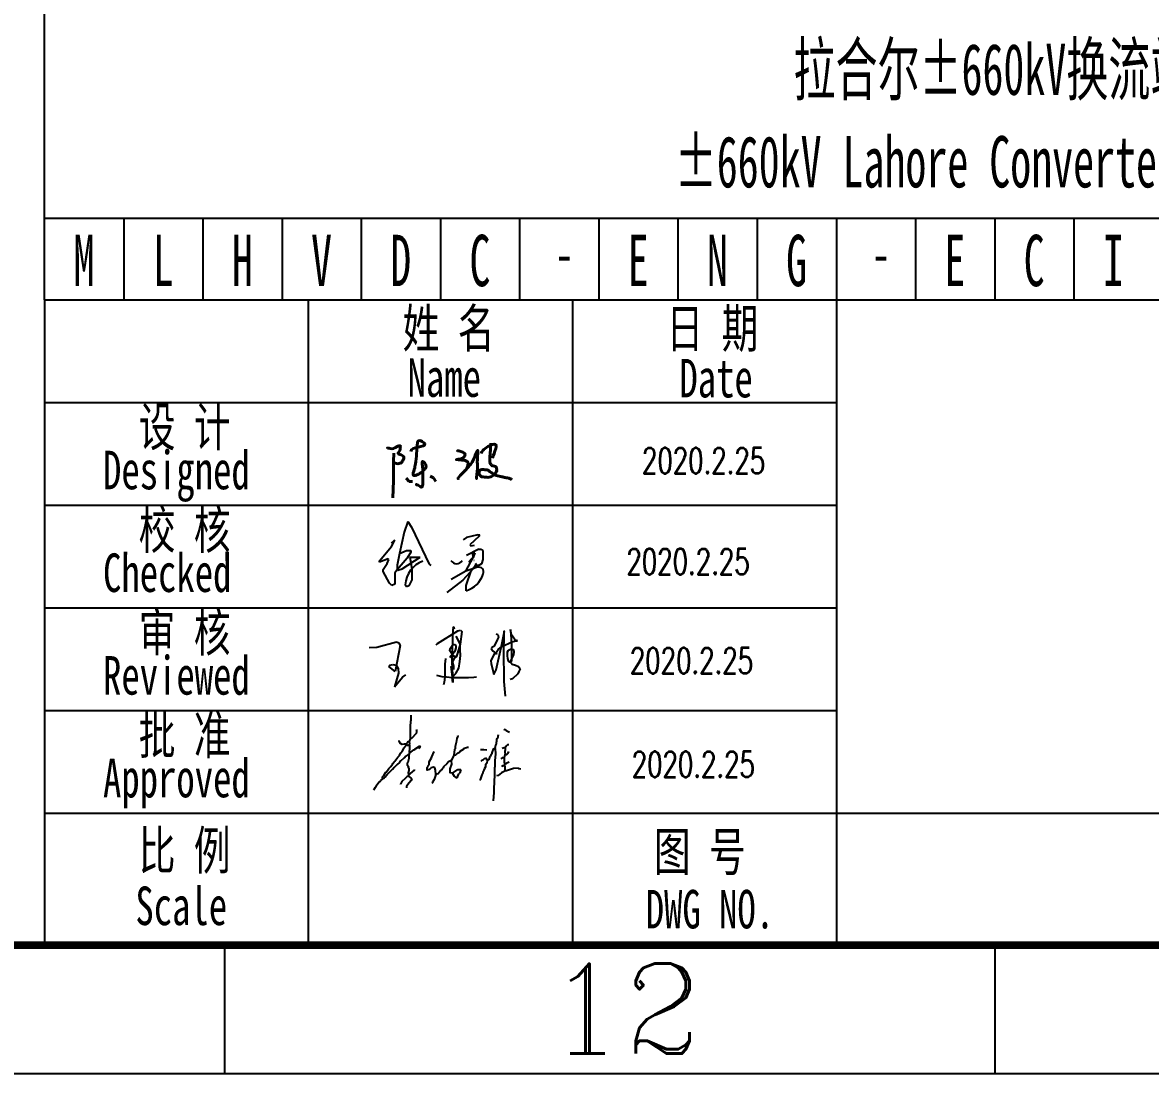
# Model space of a CAD drawing. Header units: millimetres. Extents: x 0 to 841, y 0 to 594.
# Drawn here: x 644.3 to 732.1, y 0 to 81.9 of the extents above; entities that cross this region are included whole.
import ezdxf
from ezdxf.enums import TextEntityAlignment as Align

# ---------------------------------------------------------------- set-up
doc = ezdxf.new("R2010")
doc.units = ezdxf.units.MM
for name, color, linetype in [('GPDRAW', 1, 'Continuous'), ('LAYER0', 7, 'Continuous'), ('sign', 7, 'Continuous')]:
    doc.layers.add(name, color=color, linetype=linetype)
doc.styles.add('ECL', font='SIMFANG_2312.TTF', dxfattribs={"width": 0.7, "height": 3})
doc.styles.add('elec', font='romans.shx', dxfattribs={"width": 0.7, "bigfont": 'hzdx1.shx'})
doc.styles.add('LXL', font='SIMFANG_2312.TTF', dxfattribs={"width": 0.7, "height": 3})
doc.styles.add('ROMANC', font='romanc')

# ---------------------------------------------------------------- blocks, each defined once
blk = doc.blocks.new('*U3')
at = {"linetype": 'Continuous'}
for p, q in [((4.79, 6.199), (4.761, 5.763)), ((4.819, 6.257), (4.79, 6.199)), ((4.805, 6.679), (4.819, 6.257)), ((4.761, 5.763), (4.761, 4.847)), ((11.447, 4.455), (11.398, 4.341)), ((11.495, 4.632), (11.447, 4.568)), ((11.447, 4.568), (11.447, 4.455)), ((11.495, 4.81), (11.576, 4.875)), ((11.495, 4.794), (11.495, 4.632)), ((11.576, 4.875), (11.641, 5.182)), ((11.398, 4.341), (11.35, 4.083)), ((11.35, 4.083), (11.382, 4.067)), ((11.398, 3.631), (11.35, 3.146)), ((11.382, 4.067), (11.398, 3.631)), ((11.366, 2.645), (11.334, 2.596)), ((11.35, 3.146), (11.366, 2.645)), ((8.047, 2.158), (8.482, 2.448)), ((8.482, 2.448), (8.695, 2.448)), ((8.637, 2.176), (8.579, 2.138)), ((8.695, 2.448), (8.637, 2.176)), ((11.334, 2.015), (11.269, 0.932)), ((11.334, 2.596), (11.334, 2.015)), ((2.027, 1.037), (1.911, 0.833)), ((2.071, 1.066), (2.027, 1.037)), ((2.085, 1.124), (2.071, 1.066)), ((2.347, 1.444), (2.085, 1.124)), ((2.405, 1.488), (2.347, 1.444)), ((2.449, 1.575), (2.405, 1.488)), ((2.594, 1.72), (2.449, 1.575)), ((11.269, 0.932), (11.285, 0.642)), ((11.285, 0.642), (11.221, 0.011))]:
    blk.add_line(p, q, dxfattribs=at)
for points in [[(4.761, 4.847), (4.892, 4.89), (5.241, 5.283), (5.285, 5.37), (5.285, 5.472), (5.241, 5.559)], [(12.061, 5.585), (12.125, 5.569), (12.238, 5.472), (12.497, 5.343)], [(4.456, 4.41), (4.281, 4.425), (4.136, 4.396), (4.005, 4.469), (3.903, 4.643), (3.903, 4.701)], [(4.717, 4.643), (4.543, 4.585), (4.514, 4.556), (4.499, 4.454), (4.456, 4.41)], [(4.456, 4.41), (4.456, 4.381)], [(4.761, 4.847), (4.717, 4.643)], [(4.717, 4.338), (4.717, 4.396), (4.747, 4.439), (4.717, 4.643)], [(8.443, 5.085), (8.463, 5.046), (8.385, 4.871), (8.346, 4.542), (8.269, 4.232), (8.269, 4.057), (8.211, 3.999), (8.152, 3.553)], [(2.594, 1.72), (2.609, 1.866), (2.711, 1.982), (2.871, 2.229), (2.929, 2.273), (2.958, 2.346), (3.002, 2.375), (3.103, 2.52), (3.263, 2.665), (3.38, 2.869), (3.423, 2.898), (3.511, 3.043), (3.569, 3.087), (3.787, 3.392), (3.918, 3.538), (4.005, 3.712), (4.034, 3.712), (4.034, 3.741), (4.165, 3.901), (4.296, 4.134), (4.354, 4.178), (4.354, 4.221), (4.412, 4.279), (4.456, 4.381)], [(4.645, 3.582), (4.572, 3.582), (4.427, 3.48), (4.31, 3.349), (4.281, 3.349), (4.019, 3.087), (3.961, 3.058), (3.918, 2.985), (3.743, 2.84), (3.481, 2.564), (3.452, 2.564), (3.409, 2.476), (3.38, 2.476), (2.943, 2.026), (2.943, 1.997), (2.827, 1.895), (2.813, 1.851), (2.783, 1.851), (2.711, 1.778), (2.711, 1.749), (2.594, 1.72)], [(4.456, 4.381), (4.528, 4.352), (4.717, 4.338)], [(4.645, 3.582), (4.645, 3.305), (4.587, 2.985), (4.514, 2.927), (4.528, 2.811), (4.63, 2.68), (4.616, 2.636), (4.659, 2.505), (4.659, 2.36), (4.616, 2.186), (4.63, 2.069)], [(4.703, 3.756), (4.645, 3.582)], [(4.717, 4.338), (4.717, 4.032), (4.688, 3.843), (4.703, 3.756)], [(4.703, 3.756), (4.819, 3.8), (4.95, 3.887), (5.037, 3.974), (5.154, 4.032), (5.183, 4.076), (5.212, 4.076), (5.401, 4.221), (5.444, 4.221)], [(5.517, 4.178), (5.488, 4.12), (5.401, 4.061)], [(5.444, 4.221), (5.459, 4.25), (5.561, 4.265)], [(5.517, 4.178), (5.459, 4.192), (5.444, 4.221)], [(5.561, 4.265), (5.517, 4.178)], [(5.561, 4.265), (5.59, 4.294)], [(6.756, 2.041), (6.737, 2.39), (6.679, 2.564), (6.582, 2.622), (6.407, 2.564), (6.272, 2.448), (6.097, 2.39), (6.097, 2.603), (6.136, 2.642), (6.155, 2.758), (6.233, 2.855), (6.252, 3.029), (6.427, 3.34), (6.446, 3.437), (6.64, 3.844)], [(8.152, 3.553), (7.958, 3.126)], [(8.152, 3.553), (8.327, 3.592), (8.443, 3.708), (8.598, 3.786), (8.656, 3.863), (8.908, 4.018), (8.967, 4.096)], [(8.967, 4.096), (9.161, 4.154), (9.199, 4.193), (9.296, 4.193)], [(10.736, 3.937), (10.493, 3.986), (10.251, 3.97)], [(11.35, 4.083), (11.237, 4.018), (11.14, 3.808), (11.091, 3.631), (11.043, 3.598), (11.01, 3.469), (10.978, 3.453), (10.881, 3.21), (10.752, 3.146)], [(12.158, 4.148), (11.931, 4.067)], [(12.141, 3.582), (12.077, 3.356)], [(12.158, 4.148), (12.158, 3.97), (12.125, 3.841), (12.125, 3.744), (12.158, 3.679), (12.141, 3.582)], [(12.141, 3.582), (12.287, 3.614), (12.384, 3.711), (12.432, 3.841)], [(12.448, 4.374), (12.351, 4.358), (12.255, 4.293), (12.222, 4.212), (12.158, 4.148)], [(7.958, 3.126), (7.9, 3.126), (7.745, 3.049), (7.609, 2.874), (7.357, 2.642), (7.338, 2.584), (7.241, 2.506), (7.222, 2.448), (7.125, 2.37), (7.105, 2.312), (6.931, 2.118), (6.756, 2.041)], [(7.958, 3.126), (7.978, 2.855), (7.862, 2.506), (7.862, 2.215), (8.036, 2.176), (8.191, 1.924), (8.346, 1.789)], [(10.752, 3.146), (10.72, 2.936), (10.639, 2.807), (10.639, 2.661), (10.542, 2.532), (10.51, 2.386), (10.429, 2.241), (10.429, 2.176), (10.348, 2.015), (10.235, 1.708), (10.251, 1.659), (10.17, 1.595)], [(10.752, 3.146), (10.72, 3.178), (10.704, 3.291), (10.639, 3.307), (10.526, 3.275), (10.413, 3.162), (10.348, 3.146), (10.267, 3.065)], [(12.077, 3.356), (11.915, 3.34), (11.834, 3.275)], [(12.093, 2.742), (11.964, 2.726), (11.899, 2.661)], [(12.077, 3.356), (12.093, 3.033), (12.109, 2.92), (12.141, 2.887)], [(12.141, 2.887), (12.093, 2.742)], [(12.093, 2.742), (12.125, 2.71), (12.141, 2.419), (12.174, 2.37)], [(12.141, 2.887), (12.271, 2.92), (12.287, 2.952), (12.481, 3.033)], [(4.63, 1.953), (4.601, 1.924), (4.528, 1.909), (4.398, 1.778), (4.383, 1.735), (4.121, 1.502), (4.005, 1.313), (4.019, 1.299)], [(4.63, 1.953), (4.674, 1.924), (4.688, 1.88), (4.848, 1.764), (4.877, 1.691), (4.819, 1.56), (4.572, 1.284), (4.485, 1.11), (4.47, 1.008)], [(4.63, 2.069), (4.79, 2.127), (5.11, 2.404), (5.125, 2.447)], [(4.63, 2.069), (4.63, 1.953)], [(6.756, 2.041), (6.64, 1.672), (6.504, 1.459), (6.504, 1.401), (6.446, 1.362)], [(8.346, 1.789), (8.463, 1.866), (8.482, 1.963), (8.579, 2.138)], [(12.174, 2.37), (12.141, 2.306), (11.867, 2.176), (11.608, 1.983), (11.495, 1.95)], [(12.174, 2.37), (12.271, 2.37), (12.804, 2.548), (13.159, 2.564), (13.208, 2.532), (13.386, 2.5)]]:
    blk.add_lwpolyline(points, dxfattribs=at)
at = {"style": 'elec', "width": 0.7}
blk.add_text('    2020.2.25', height=2, dxfattribs=at).set_placement((17.84, 1.848))
blk = doc.blocks.new('*U4')
at = {"lineweight": 40}
for p, q in [((3.48, 3.086), (3.454, 2.448)), ((3.454, 2.448), (3.454, 0.941)), ((3.454, 0.941), (3.4, -0.402)), ((4.436, 1.133), (4.688, 0.883)), ((4.688, 0.883), (4.942, 0.873)), ((6.326, 1.289), (6.587, 1.163)), ((6.586, 1.162), (6.761, 0.887))]:
    blk.add_line(p, q, dxfattribs=at)
for points, start_tangent, end_tangent in [([(2.988, 3.462), (3.208, 3.454), (3.633, 3.54), (3.866, 3.654), (3.978, 3.667), (3.988, 3.501), (3.864, 3.149), (3.824, 3.091), (4.057, 2.947), (4.207, 2.867), (4.253, 2.821), (4.278, 2.722), (4.25, 2.613), (4.195, 2.53), (4.14, 2.448), (4.058, 2.339), (3.976, 2.311), (3.893, 2.284), (3.701, 2.284), (3.592, 2.311)], (-0.472048, 0.881573), (0.89462, -0.446827)), ([(4.82, 3.219), (5.907, 3.805), (5.411, 4.053), (5.31, 3.741), (5.246, 2.851), (5.133, 2.055), (5.081, 1.826), (5.013, 1.356), (5.378, 1.435), (5.613, 1.591), (5.887, 1.837), (5.997, 2.029), (5.722, 2.44), (5.714, 2.104), (5.75, 1.728), (5.75, 1.508), (5.751, 1.169), (5.757, 0.948), (5.742, 0.73), (5.677, 0.45), (5.471, 0.543), (5.256, 0.659)], (-0.112609, 0.993639), (1, 0)), ([(8.442, 3.218), (8.853, 3.164), (9.036, 2.973), (8.771, 2.67), (8.366, 2.592), (8.789, 2.549), (9.032, 2.51), (9.247, 2.388), (8.92, 1.755)], (-0.470008, 0.882662), (-0.4476, 0.894234))]:
    blk.add_spline(points, degree=3, dxfattribs=dict(at, start_tangent=start_tangent, end_tangent=end_tangent))
at = {"lineweight": 40, "start_tangent": (-0.457934, 0.888986)}
blk.add_spline([(11.049, 3.865), (10.966, 2.715), (11.018, 2.259), (11.17, 2.109), (11.307, 2.082), (11.472, 1.972), (11.499, 1.807), (11.499, 1.67), (11.507, 1.707), (11.417, 1.561), (11.28, 1.424), (11.143, 1.287), (11.005, 1.232), (10.813, 1.204), (10.457, 1.232), (10.237, 1.314), (10.112, 1.468), (10.127, 1.424), (10.127, 1.588), (10.155, 1.725), (10.347, 1.807), (10.655, 1.794), (10.841, 1.753), (10.95, 1.67), (11.17, 1.506), (11.472, 1.341), (11.691, 1.287), (11.966, 1.232), (12.24, 1.177), (12.432, 1.15), (12.569, 1.095), (12.68, 1.018)], degree=3, dxfattribs=at)
at = {"lineweight": 40}
for points, knots in [([(10.28, 3.068), (10.298, 3.113), (10.387, 3.281), (10.731, 3.56), (11.055, 3.746), (11.381, 3.816), (11.485, 3.643), (11.362, 3.263), (11.255, 2.945), (11.173, 2.704)], [6.417144, 6.417144, 6.417144, 6.417144, 6.574551, 7.034032, 7.556844, 7.738735, 7.832352, 8.0674, 8.806209, 8.806209, 8.806209, 8.806209]), ([(8.566, 1.141), (8.271, 0.965), (9.442, 2.136), (9.662, 2.44), (10.12, 3.698), (9.953, 2.475), (10.034, 1.991), (9.91, 1.102), (9.946, 1.107), (9.952, 1.115)], [0, 0, 0, 0, 0.977504, 1.856108, 2.483486, 3.15885, 3.807757, 4.562282, 4.671504, 4.671504, 4.671504, 4.671504])]:
    blk.add_open_spline(points, degree=3, knots=knots, dxfattribs=at)
at = {"style": 'elec', "width": 0.7}
blk.add_text('    2020.2.25', height=2, dxfattribs=at).set_placement((18.64, 1.506))
blk = doc.blocks.new('*HATCH106')
for p, q in [((808.5, 929.5), (811.7, 926.3)), ((808.5, 926.5), (810.4, 923.9))]:
    blk.add_line(p, q)
blk = doc.blocks.new('*HATCH45')
for p, q in [((808.5, 929.5), (811.7, 926.3)), ((808.5, 926.5), (810.4, 923.9))]:
    blk.add_line(p, q)
blk = doc.blocks.new('*U7')
at = {"layer": 'LAYER0'}
for p, q in [((4.587, 5.765), (4.297, 4.925)), ((4.587, 5.765), (4.297, 4.925)), ((4.587, 5.765), (4.857, 5.325)), ((4.587, 5.765), (4.857, 5.325)), ((4.857, 5.325), (6.237, 2.445)), ((4.857, 5.325), (6.237, 2.445)), ((4.297, 4.925), (3.921, 3.267)), ((4.297, 4.925), (3.921, 3.267)), ((9.157, 4.525), (8.877, 4.345)), ((9.157, 4.525), (8.877, 4.345)), ((10.032, 4.727), (9.157, 4.525)), ((10.032, 4.727), (9.157, 4.525)), ((10.135, 4.625), (9.417, 3.945)), ((10.135, 4.625), (9.417, 3.945)), ((10.032, 4.727), (10.197, 4.727)), ((10.032, 4.727), (10.135, 4.625)), ((10.032, 4.727), (10.197, 4.727)), ((10.032, 4.727), (10.135, 4.625)), ((10.135, 4.727), (10.135, 4.625)), ((10.135, 4.727), (10.135, 4.625)), ((2.364, 2.71), (3.317, 3.825)), ((2.364, 2.71), (3.317, 3.825)), ((3.557, 4.305), (3.277, 4.085)), ((3.557, 4.305), (3.277, 4.085)), ((3.317, 3.825), (3.557, 4.305)), ((3.317, 3.825), (3.557, 4.305)), ((3.471, 4.133), (3.421, 4.198)), ((3.471, 4.133), (3.421, 4.198)), ((10.097, 3.605), (9.137, 3.125)), ((10.097, 3.605), (9.137, 3.125)), ((9.417, 3.945), (9.477, 3.865)), ((9.417, 3.945), (9.477, 3.865)), ((9.477, 3.865), (9.777, 3.925)), ((9.477, 3.865), (9.777, 3.925)), ((10.097, 3.605), (10.277, 3.605)), ((10.097, 3.605), (10.277, 3.605)), ((10.277, 3.605), (10.427, 3.505)), ((10.277, 3.605), (10.427, 3.505)), ((3.057, 2.845), (2.364, 2.6)), ((3.057, 2.845), (2.364, 2.6)), ((2.364, 2.6), (2.364, 2.71)), ((2.364, 2.6), (2.364, 2.71)), ((2.977, 2.485), (3.097, 2.805)), ((2.977, 2.485), (3.097, 2.805)), ((3.097, 2.805), (3.057, 2.845)), ((3.097, 2.805), (3.057, 2.845)), ((3.921, 3.267), (3.738, 2.365)), ((3.921, 3.267), (3.738, 2.365)), ((4.537, 2.905), (3.738, 1.989)), ((4.537, 2.905), (3.738, 1.989)), ((3.921, 3.267), (4.464, 3.505)), ((3.921, 3.267), (4.464, 3.505)), ((4.137, 2.085), (5.551, 2.999)), ((4.137, 2.085), (5.551, 2.999)), ((4.464, 3.505), (4.808, 3.505)), ((4.464, 3.505), (4.808, 3.505)), ((4.808, 3.364), (4.537, 2.905)), ((4.808, 3.364), (4.537, 2.905)), ((4.733, 2.999), (5.551, 2.999)), ((4.733, 2.999), (4.882, 2.083)), ((4.733, 2.999), (5.551, 2.999)), ((4.733, 2.999), (4.882, 2.083)), ((4.808, 3.505), (4.808, 3.364)), ((4.808, 3.505), (4.808, 3.364)), ((9.097, 1.905), (9.665, 2.956)), ((9.097, 1.905), (9.665, 2.956)), ((9.517, 2.805), (9.317, 2.565)), ((9.517, 2.805), (9.317, 2.565)), ((9.665, 2.956), (9.517, 2.865)), ((9.665, 2.956), (9.517, 2.865)), ((9.517, 2.865), (9.517, 2.805)), ((9.517, 2.865), (9.517, 2.805)), ((9.598, 3.355), (9.665, 2.956)), ((9.598, 3.355), (9.805, 3.325)), ((9.598, 3.355), (9.665, 2.956)), ((9.598, 3.355), (9.805, 3.325)), ((9.664, 3.388), (9.673, 3.344)), ((9.664, 3.388), (9.673, 3.344)), ((9.805, 3.325), (9.665, 2.956)), ((9.805, 3.325), (9.665, 2.956)), ((9.717, 2.745), (9.737, 2.745)), ((9.717, 2.745), (9.737, 2.745)), ((10.427, 2.81), (10.317, 2.465)), ((10.427, 2.81), (10.317, 2.465)), ((10.427, 3.505), (10.427, 2.81)), ((10.427, 3.505), (10.427, 2.81)), ((2.647, 2.031), (2.977, 2.485)), ((2.647, 2.031), (2.977, 2.485)), ((2.647, 1.867), (2.647, 2.031)), ((2.647, 1.867), (2.647, 2.031)), ((3.157, 0.965), (2.647, 1.867)), ((3.157, 0.965), (2.647, 1.867)), ((3.738, 1.989), (3.567, 1.762)), ((3.738, 1.989), (3.567, 1.762)), ((3.567, 1.762), (3.567, 0.871)), ((3.567, 1.762), (3.567, 0.871)), ((3.738, 2.365), (3.738, 1.989)), ((3.738, 2.365), (3.738, 1.989)), ((3.738, 1.989), (3.797, 1.965)), ((3.738, 1.989), (3.797, 1.965)), ((3.797, 1.965), (4.137, 2.085)), ((3.797, 1.965), (4.137, 2.085)), ((4.882, 2.083), (4.887, 1.225)), ((4.882, 2.083), (4.887, 1.225)), ((6.237, 2.445), (6.357, 2.345)), ((6.237, 2.445), (6.357, 2.345)), ((9.097, 1.905), (7.957, 1.245)), ((9.097, 1.905), (7.957, 1.245)), ((9.657, 2.087), (8.857, 1.205)), ((9.657, 2.087), (8.857, 1.205)), ((10.017, 2.205), (9.097, 1.905)), ((10.017, 2.205), (9.097, 1.905)), ((9.127, 0.775), (9.51, 1.926)), ((9.127, 0.775), (9.51, 1.926)), ((9.895, 2.434), (9.657, 2.087)), ((9.895, 2.434), (9.657, 2.087)), ((10.017, 2.285), (9.837, 2.505)), ((10.017, 2.285), (9.837, 2.505)), ((10.317, 2.465), (10.017, 2.285)), ((10.317, 2.465), (10.017, 2.285)), ((10.017, 2.285), (10.017, 2.205)), ((10.017, 2.285), (10.017, 2.205)), ((3.337, 0.785), (3.157, 0.965)), ((3.337, 0.785), (3.157, 0.965)), ((4.887, 1.225), (4.657, 0.745)), ((4.887, 1.225), (4.657, 0.745)), ((8.857, 1.205), (7.617, 0.225)), ((8.857, 1.205), (7.617, 0.225)), ((3.567, 0.871), (3.337, 0.785)), ((3.567, 0.871), (3.337, 0.785)), ((4.477, 0.665), (4.377, 0.825)), ((4.477, 0.665), (4.377, 0.825)), ((4.657, 0.745), (4.477, 0.665)), ((4.657, 0.745), (4.477, 0.665)), ((9.127, 0.372), (9.127, 0.775)), ((9.127, 0.372), (9.127, 0.775))]:
    blk.add_line(p, q, dxfattribs=at)
for centre, radius, start, end in [((6.467, 0.716), 2.093, 109.8407, 177.01324), ((6.467, 0.716), 2.093, 109.8407, 177.01324), ((8.377, 2.981), 0.509, 210.22699, 329.77301), ((8.377, 2.981), 0.509, 210.22699, 329.77301), ((10.093, 1.831), 0.382, 337.8314, 101.5483), ((10.093, 1.831), 0.382, 337.8314, 101.5483), ((8.569, 2.253), 1.961, 286.52549, 343.22341), ((8.569, 2.253), 1.961, 286.52549, 343.22341)]:
    blk.add_arc(centre, radius, start, end, dxfattribs=at)
at = {"layer": 'LAYER0', "xscale": 0.02000000000007276, "yscale": 0.01999999999998181, "zscale": 0.02}
for name in ['*HATCH106', '*HATCH45']:
    blk.add_blockref(name, (-6.653, -15.725), dxfattribs=at)
at = {"style": 'elec', "width": 0.7}
blk.add_text('    2020.2.25', height=2, dxfattribs=at).set_placement((17.429, 1.647))
blk = doc.blocks.new('A$C3C6D79E5')
for p, q in [((7.489, 6.13), (7.381, 5.981)), ((7.555, 5.923), (7.489, 6.13)), ((6.028, 4.649), (7.834, 5.774)), ((7.381, 5.981), (7.32, 3.055)), ((7.795, 5.078), (7.677, 5.312)), ((8.037, 4.598), (7.795, 5.078)), ((7.834, 5.774), (8.071, 5.838)), ((8.19, 5.707), (8.037, 4.598)), ((8.071, 5.838), (8.19, 5.707)), ((11.336, 5.032), (11.143, 4.576)), ((11.218, 5.496), (11.371, 5.445)), ((11.423, 5.221), (11.336, 5.032)), ((11.371, 5.445), (11.423, 5.221)), ((11.719, 4.554), (11.982, 5.738)), ((11.901, 5.736), (11.88, 3.525)), ((11.982, 5.738), (11.901, 5.736)), ((12.568, 5.499), (12.507, 5.901)), ((12.507, 5.901), (12.587, 4.595)), ((12.666, 5.307), (12.568, 5.499)), ((12.917, 4.944), (12.666, 5.307)), ((0, 4.295), (0.654, 4.327)), ((0.654, 4.327), (2.416, 4.79)), ((2.729, 4.461), (2.282, 2.178)), ((2.416, 4.79), (2.629, 4.706)), ((2.629, 4.706), (2.718, 4.489)), ((2.718, 4.489), (2.729, 4.461)), ((5.926, 4.518), (6.028, 4.649)), ((7.132, 4.006), (7.151, 4.198)), ((7.318, 3.722), (7.132, 4.006)), ((7.151, 4.198), (7.391, 4.546)), ((7.391, 4.546), (7.548, 4.546)), ((7.608, 4.07), (7.531, 3.9)), ((7.548, 4.546), (7.648, 4.481)), ((7.648, 4.28), (7.608, 4.07)), ((7.648, 4.481), (7.648, 4.28)), ((8.037, 4.598), (7.729, 3.498)), ((8.036, 4.075), (8.037, 4.598)), ((8.077, 3.593), (8.036, 4.075)), ((10.833, 4.293), (10.789, 4.183)), ((10.789, 4.183), (10.951, 3.975)), ((11.009, 4.391), (10.833, 4.293)), ((11.143, 4.576), (11.009, 4.391)), ((11.217, 3.862), (11.418, 4.131)), ((11.222, 2.318), (11.719, 4.554)), ((11.418, 4.131), (11.72, 4.384)), ((11.72, 4.384), (12.639, 4.797)), ((12.227, 3.914), (12.331, 4.073)), ((12.331, 4.073), (12.487, 4.146)), ((12.487, 4.146), (12.638, 4.146)), ((12.587, 4.595), (12.578, 3.097)), ((12.638, 4.146), (12.757, 4.117)), ((12.639, 4.797), (12.937, 4.898)), ((12.757, 4.117), (12.789, 3.899)), ((13.112, 4.898), (12.917, 4.944)), ((12.937, 4.898), (13.112, 4.898)), ((6.745, 3.324), (6.672, 2.822)), ((7.531, 3.9), (7.128, 3.411)), ((7.128, 3.411), (7.291, 3.537)), ((7.291, 3.537), (7.481, 3.553)), ((7.606, 3.422), (7.318, 3.722)), ((7.32, 3.055), (7.381, 1.2)), ((7.602, 3.518), (7.356, 3.022)), ((7.356, 3.022), (7.456, 2.683)), ((7.481, 3.553), (7.602, 3.518)), ((7.729, 3.498), (7.606, 3.422)), ((7.936, 2.468), (8.011, 3.064)), ((8.011, 3.064), (8.077, 3.593)), ((10.939, 3.492), (10.749, 3.121)), ((10.749, 3.121), (10.796, 2.889)), ((11.08, 3.759), (10.939, 3.492)), ((10.951, 3.975), (11.092, 3.888)), ((11.092, 3.888), (11.08, 3.759)), ((11.286, 3.678), (11.217, 3.862)), ((11.88, 3.525), (11.895, 1.823)), ((12.235, 3.778), (12.227, 3.914)), ((12.235, 3.557), (12.235, 3.778)), ((12.264, 3.323), (12.235, 3.557)), ((12.319, 3.106), (12.264, 3.323)), ((12.389, 3.004), (12.319, 3.106)), ((12.484, 2.991), (12.389, 3.004)), ((12.629, 3.343), (12.476, 3.056)), ((12.476, 3.056), (12.643, 2.817)), ((12.578, 3.097), (12.484, 2.991)), ((12.757, 3.644), (12.629, 3.343)), ((12.789, 3.899), (12.757, 3.644)), ((1.718, 2.606), (1.82, 2.723)), ((2.282, 2.178), (1.718, 2.606)), ((1.82, 2.723), (2.084, 2.775)), ((2.084, 2.775), (2.387, 2.716)), ((2.593, 2.018), (2.224, 0.816)), ((2.387, 2.716), (2.559, 2.433)), ((2.559, 2.433), (2.593, 2.018)), ((6.672, 2.822), (6.672, 2.211)), ((6.672, 2.211), (6.699, 1.682)), ((7.456, 2.36), (7.224, 2.6)), ((7.224, 2.6), (7.381, 1.2)), ((7.456, 2.683), (7.456, 2.36)), ((7.663, 1.996), (7.936, 2.468)), ((10.796, 2.889), (11.027, 1.919)), ((11.027, 1.919), (11.222, 2.318)), ((12.643, 2.817), (12.954, 2.743)), ((12.954, 2.743), (13.21, 2.624)), ((13.247, 2.168), (13.141, 1.971)), ((13.21, 2.624), (13.341, 2.401)), ((13.341, 2.401), (13.247, 2.168)), ((2.224, 0.816), (2.938, 1.663)), ((2.938, 1.663), (3.228, 1.878)), ((5.96, 1.837), (6.416, 1.736)), ((6.416, 1.736), (6.836, 1.7)), ((6.626, 1.216), (6.581, 0.988)), ((6.699, 1.682), (6.626, 1.216)), ((6.836, 1.7), (7.33, 1.65)), ((7.33, 1.65), (7.663, 1.996)), ((7.381, 1.2), (7.33, 1.65)), ((7.33, 1.65), (8.132, 1.627)), ((8.132, 1.627), (8.789, 1.636)), ((8.789, 1.636), (9.263, 1.682)), ((9.263, 1.682), (9.477, 1.702)), ((11.895, 1.823), (11.91, 1.298)), ((11.91, 1.298), (12.021, 0)), ((12.677, 1.533), (12.469, 1.449)), ((13.141, 1.971), (12.677, 1.533))]:
    blk.add_line(p, q)
blk = doc.blocks.new('*U9')
at = {"color": 0, "xscale": 0.8800000000000001, "yscale": 0.8800000000000001, "zscale": 0.8800000000000001}
blk.add_blockref('A$C3C6D79E5', (1.576, 0.169), dxfattribs=at)
at = {"style": 'elec', "width": 0.7}
blk.add_text('    2020.2.25', height=2, dxfattribs=at).set_placement((17.695, 1.921))
blk = doc.blocks.new('*U36')
at = {"color": 0, "style": 'LXL', "width": 0.6}
for s, p in [('拉合尔±660kV换流站', (-0.137, 3.564)), ('±660kV Lahore Converter Station', (1.21, -3.581))]:
    blk.add_text(s, height=4, dxfattribs=at).set_placement(p, align=Align.MIDDLE)
blk = doc.blocks.new('*U38')
at = {"layer": 'GPDRAW', "color": 0, "style": 'LXL', "width": 0.6}
for s, p in [('M', (3.07, 3.059)), ('L', (9.237, 3.059)), ('H', (15.404, 3.059)), ('V', (21.57, 3.059)), ('D', (27.737, 3.059)), ('C', (33.904, 3.059)), ('E', (46.237, 3.059)), ('N', (52.404, 3.059)), ('G', (58.57, 3.059)), ('E', (70.904, 3.059)), ('C', (77.07, 3.059)), ('I', (83.237, 3.059))]:
    blk.add_text(s, height=4, dxfattribs=at).set_placement(p, align=Align.MIDDLE)
at = {"layer": 'GPDRAW', "color": 7, "style": 'LXL', "width": 0.7}
for p in [(39.761, 2.045), (64.428, 2.045)]:
    blk.add_text('-', height=3, dxfattribs=at).set_placement(p)
blk = doc.blocks.new('XXDAFRAM-CH-HENG-A1')
at = {"linetype": 'Continuous'}
for p, q in [((652.167, 66.642), (652.167, 60.278)), ((658.333, 66.642), (658.333, 60.278)), ((664.5, 66.642), (664.5, 60.278)), ((670.667, 66.642), (670.667, 60.278)), ((676.833, 66.642), (676.833, 60.278)), ((683, 66.642), (683, 60.278)), ((689.167, 66.642), (689.167, 60.278)), ((695.333, 66.642), (695.333, 60.278)), ((701.5, 66.642), (701.5, 60.278)), ((707.667, 66.642), (707.667, 60.278)), ((713.833, 66.642), (713.833, 60.278)), ((720, 66.642), (720, 60.278)), ((726.167, 66.642), (726.167, 60.278))]:
    blk.add_line(p, q, dxfattribs=at)
at = {"color": 1}
for p, q in [((660, 10), (660, 0)), ((720, 10), (720, 0))]:
    blk.add_line(p, q, dxfattribs=at)
blk.add_lwpolyline([(0, 0), (841, 0), (841, 594), (0, 594)], close=True, dxfattribs=at)
at = {"color": 1, "const_width": 0.6}
blk.add_lwpolyline([(25, 10), (831, 10), (831, 584), (25, 584)], close=True, dxfattribs=at)
at = {"layer": 'GPDRAW', "color": 1, "linetype": 'Continuous'}
blk.add_line((646, 60.278), (646, 122.267), dxfattribs=at)
at = {"layer": 'GPDRAW', "color": 3, "linetype": 'Continuous'}
blk.add_line((646, 66.642), (831, 66.642), dxfattribs=at)
at = {"layer": 'GPDRAW'}
for p, q in [((646, 66.642), (831, 66.642)), ((831, 10), (646, 10))]:
    blk.add_line(p, q, dxfattribs=at)
at = {"layer": 'sign', "color": 1, "linetype": 'Continuous'}
for p, q in [((646, 60.278), (831, 60.278)), ((646, 60.278), (646, 10)), ((666.556, 10), (666.556, 60.278)), ((666.556, 10), (666.556, 60.278)), ((687.111, 60.278), (687.111, 10)), ((707.667, 60.278), (707.667, 10)), ((646, 52.278), (707.667, 52.278)), ((646, 44.278), (707.667, 44.278)), ((646, 36.278), (707.667, 36.278)), ((646, 28.278), (707.667, 28.278)), ((646, 20.278), (831, 20.278))]:
    blk.add_line(p, q, dxfattribs=at)
for name, p in [('*U36', (720, 74.765)), ('*U38', (646, 60.278))]:
    blk.add_blockref(name, p)
at = {"color": 1, "style": 'ROMANC'}
blk.add_text('12', height=7, dxfattribs=at).set_placement((685.139, 1.554))
at = {"linetype": 'Continuous', "style": 'ECL', "width": 0.7}
for tag, height, p in [('DESIGNSTATUS', 3.5, (818.853, 76.574)), ('DESIGNSTATUS', 3.5, (818.853, 76.574)), ('ENDESIGNSTATUS', 3.5, (818.89, 70.889)), ('ENDESIGNSTATUS', 3.5, (818.89, 70.889)), ('V', 4, (778.583, 63.46)), ('O', 4, (784.75, 63.46)), ('L', 4, (790.917, 63.46)), ('N', 4, (797.083, 63.46)), ('D', 4, (809.417, 63.46)), ('W', 4, (815.583, 63.46)), ('G', 4, (821.75, 63.46)), ('VEREN40', 4, (827.822, 63.302)), ('DWGNAME1', 5, (768.762, 48.806)), ('DWGENAME1', 5, (768.979, 42.707)), ('DWGNAME', 5, (768.733, 42.425)), ('DWGNAME2', 5, (769.115, 35.27)), ('DWGENAME', 5, (769.239, 35.309)), ('DWGENAME2', 5, (769.396, 28.811)), ('DWGNO', 5, (758.81, 15.139)), ('VEREN40', 4, (825.773, 15.223))]:
    blk.add_attdef(tag, text='', height=height, dxfattribs=at).set_placement(p, align=Align.MIDDLE)
at = {"style": 'ECL', "width": 0.7, "flags": 1}
for p in [(697.389, 48.278), (697.389, 40.278), (697.389, 32.278), (697.389, 24.278)]:
    blk.add_attdef('DATE', text='', height=5, dxfattribs=at).set_placement(p, align=Align.MIDDLE)
for tag, p in [('SJ1', (666.556, 44.278)), ('JH', (666.556, 36.278)), ('SH1', (666.556, 28.278)), ('PZ', (666.556, 20.278)), ('BL', (666.556, 10))]:
    blk.add_attdef(tag, p, '', height=5, dxfattribs=at)
at = {"layer": 'GPDRAW', "style": 'LXL', "width": 0.7}
for s, p in [('姓 名', (673.884, 56.549)), ('日 期', (694.44, 56.549)), ('Name', (674.274, 52.715)), ('Date', (695.445, 52.673)), ('设 计', (653.329, 48.882)), ('Designed', (650.55, 45.513)), ('校 核', (653.329, 40.882)), ('Checked', (650.55, 37.513)), ('审 核', (653.329, 32.882)), ('Reviewed', (650.55, 29.513)), ('批 准', (653.329, 24.882)), ('Approved', (650.55, 21.513)), ('比 例', (653.329, 15.883)), ('图 号', (693.454, 15.776)), ('Scale', (653.074, 11.56)), ('DWG NO.', (692.82, 11.3))]:
    blk.add_text(s, height=3, dxfattribs=at).set_placement(p)

msp = doc.modelspace()

# ---------------------------------------------------------------- block references
for name, p in [('XXDAFRAM-CH-HENG-A1', (0, 0)), ('*U4', (669.713, 45.237)), ('*U7', (669.713, 37.237)), ('*U9', (669.713, 29.237)), ('*U3', (669.713, 21.237))]:
    msp.add_blockref(name, p)

doc.saveas('drawing.dxf')
